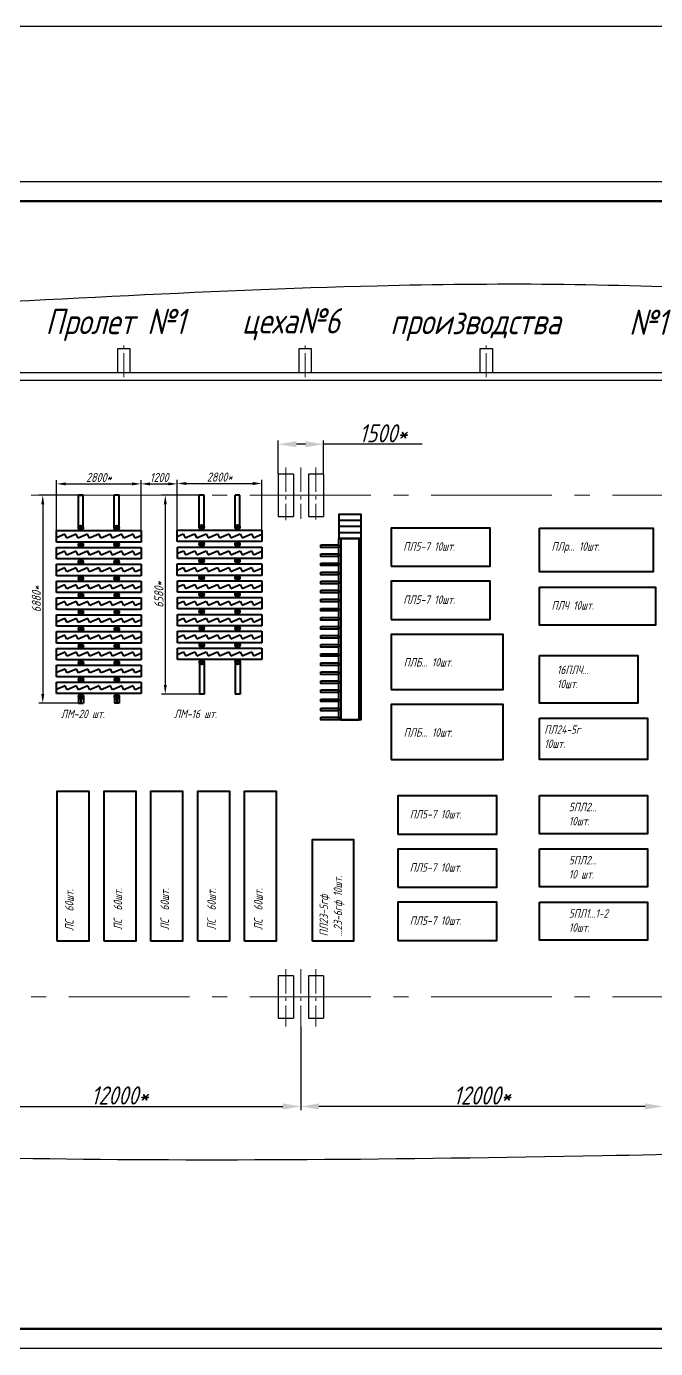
# Model space of a CAD drawing. Header units: millimetres. Extents: x -80926 to 207199, y -554506 to -32322.
# Drawn here: x 21129 to 41963, y -467560 to -423816 of the extents above; entities that cross this region are included whole.
import ezdxf

# ---------------------------------------------------------------- set-up
doc = ezdxf.new("R2010")
doc.units = ezdxf.units.MM
doc.linetypes.add('GOST2.303 6', pattern=[12, 8, -1.5, 1, -1.5])
for name, color, linetype, lineweight in [('CENTER', 10, 'GOST2.303 6', 15), ('DIM', 5, 'Continuous', 15), ('KORP', 200, 'Continuous', 40)]:
    doc.layers.add(name, color=color, linetype=linetype, lineweight=lineweight)
doc.styles.add('GOST 2.304', font='CS_Gost2304.shx', dxfattribs={"oblique": 15})
doc.dimstyles.new('GOST', dxfattribs={"dimscale": 0, "dimtxt": 3, "dimasz": 3, "dimexe": 1.25, "dimexo": 0, "dimtad": 1, "dimtoh": 1, "dimdec": 3, "dimtxsty": 'GOST 2.304', "dimcen": 5, "dimadec": 3, "dimazin": 2, "dimtfac": 0.75, "dimtdec": 4, "dimtmove": 1, "dimatfit": 3, "dimfxl": 0, "dimtolj": 1, "dimarcsym": 0})

# ---------------------------------------------------------------- blocks, each defined once
blk = doc.blocks.new('*D407')
at = {"layer": 'Defpoints', "color": 0}
for p in [(29467, -437639), (29467, -438625), (30967, -438625)]:
    blk.add_point(p, dxfattribs=at)
at = {"layer": 'DIM', "color": 0, "lineweight": -2}
for p, q in [((29467, -438625), (29467, -437514)), ((30367, -437639), (30067, -437639)), ((30967, -438625), (30967, -437514)), ((34237, -437639), (30967, -437639))]:
    blk.add_line(p, q, dxfattribs=at)
at = {"layer": 'DIM', "color": 0}
for points in [[(30067, -437539), (30067, -437739), (29467, -437639)], [(30367, -437539), (30367, -437739), (30967, -437639)]]:
    blk.add_solid(points, dxfattribs=at)
at = {"layer": 'DIM', "color": 0, "insert": (32942, -437277), "char_height": 600, "attachment_point": 5, "style": 'GOST 2.304'}
blk.add_mtext('\\A1;1500*', dxfattribs=at)
blk = doc.blocks.new('*D410')
at = {"layer": 'Defpoints', "color": 0}
for p in [(42217, -456625), (30217, -456900), (30217, -459549)]:
    blk.add_point(p, dxfattribs=at)
at = {"layer": 'DIM', "color": 0, "lineweight": -2}
for p, q in [((42217, -456625), (42217, -459674)), ((30217, -456900), (30217, -459674)), ((41617, -459549), (30817, -459549))]:
    blk.add_line(p, q, dxfattribs=at)
at = {"layer": 'DIM', "color": 0}
for points in [[(30817, -459449), (30817, -459649), (30217, -459549)], [(41617, -459449), (41617, -459649), (42217, -459549)]]:
    blk.add_solid(points, dxfattribs=at)
at = {"layer": 'DIM', "color": 0, "insert": (36217, -459186), "char_height": 600, "attachment_point": 5, "style": 'GOST 2.304'}
blk.add_mtext('\\A1;12000*', dxfattribs=at)
blk = doc.blocks.new('*D413')
at = {"layer": 'Defpoints', "color": 0}
for p in [(18217, -456900), (30217, -456900), (30217, -459549)]:
    blk.add_point(p, dxfattribs=at)
at = {"layer": 'DIM', "color": 0, "lineweight": -2}
for p, q in [((18217, -456900), (18217, -459674)), ((30217, -456900), (30217, -459674)), ((18817, -459549), (29617, -459549))]:
    blk.add_line(p, q, dxfattribs=at)
at = {"layer": 'DIM', "color": 0}
for points in [[(18817, -459449), (18817, -459649), (18217, -459549)], [(29617, -459449), (29617, -459649), (30217, -459549)]]:
    blk.add_solid(points, dxfattribs=at)
at = {"layer": 'DIM', "color": 0, "insert": (24217, -459186), "char_height": 600, "attachment_point": 5, "style": 'GOST 2.304'}
blk.add_mtext('\\A1;12000*', dxfattribs=at)
blk = doc.blocks.new('*D424')
at = {"layer": 'Defpoints', "color": 0}
for p in [(22851, -439325), (21670, -446205), (22851, -446205)]:
    blk.add_point(p, dxfattribs=at)
at = {"layer": 'DIM', "color": 0, "lineweight": -2}
for p, q in [((22851, -439325), (21545, -439325)), ((21670, -439625), (21670, -445905)), ((22851, -446205), (21545, -446205))]:
    blk.add_line(p, q, dxfattribs=at)
at = {"layer": 'DIM', "color": 0}
for points in [[(21620, -439625), (21720, -439625), (21670, -439325)], [(21620, -445905), (21720, -445905), (21670, -446205)]]:
    blk.add_solid(points, dxfattribs=at)
at = {"layer": 'DIM', "color": 0, "insert": (21457, -442765), "char_height": 300, "attachment_point": 5, "rotation": 90, "style": 'GOST 2.304'}
blk.add_mtext('\\A1;6880*', dxfattribs=at)
blk = doc.blocks.new('*D421')
at = {"layer": 'Defpoints', "color": 0}
for p in [(24926, -438951), (22126, -440671), (24926, -440671)]:
    blk.add_point(p, dxfattribs=at)
at = {"layer": 'DIM', "color": 0, "lineweight": -2}
for p, q in [((22126, -440671), (22126, -438826)), ((22426, -438951), (24626, -438951)), ((24926, -440671), (24926, -438826))]:
    blk.add_line(p, q, dxfattribs=at)
at = {"layer": 'DIM', "color": 0}
for points in [[(22426, -438901), (22426, -439001), (22126, -438951)], [(24626, -438901), (24626, -439001), (24926, -438951)]]:
    blk.add_solid(points, dxfattribs=at)
at = {"layer": 'DIM', "color": 0, "insert": (23526, -438738), "char_height": 300, "attachment_point": 5, "style": 'GOST 2.304'}
blk.add_mtext('\\A1;2800*', dxfattribs=at)
blk = doc.blocks.new('*D425')
at = {"layer": 'Defpoints', "color": 0, "ltscale": 100}
for p in [(26853, -439325), (25727, -445905), (26857, -445905)]:
    blk.add_point(p, dxfattribs=at)
at = {"layer": 'DIM', "color": 0, "lineweight": -2, "ltscale": 100}
for p, q in [((26853, -439325), (25602, -439325)), ((25727, -439625), (25727, -445605)), ((26857, -445905), (25602, -445905))]:
    blk.add_line(p, q, dxfattribs=at)
at = {"layer": 'DIM', "color": 0, "ltscale": 100}
for points in [[(25677, -439625), (25777, -439625), (25727, -439325)], [(25677, -445605), (25777, -445605), (25727, -445905)]]:
    blk.add_solid(points, dxfattribs=at)
at = {"layer": 'DIM', "color": 0, "ltscale": 100, "insert": (25514, -442615), "char_height": 300, "attachment_point": 5, "rotation": 90, "style": 'GOST 2.304'}
blk.add_mtext('\\A1;6580*', dxfattribs=at)
blk = doc.blocks.new('*D422')
at = {"layer": 'Defpoints', "color": 0}
for p in [(26125, -438951), (24926, -440671), (26125, -440671)]:
    blk.add_point(p, dxfattribs=at)
at = {"layer": 'DIM', "color": 0, "lineweight": -2}
for p, q in [((24926, -440671), (24926, -438826)), ((25226, -438951), (25825, -438951)), ((26125, -440671), (26125, -438826))]:
    blk.add_line(p, q, dxfattribs=at)
at = {"layer": 'DIM', "color": 0}
for points in [[(25226, -438901), (25226, -439001), (24926, -438951)], [(25825, -438901), (25825, -439001), (26125, -438951)]]:
    blk.add_solid(points, dxfattribs=at)
at = {"layer": 'DIM', "color": 0, "insert": (25525, -438738), "char_height": 300, "attachment_point": 5, "style": 'GOST 2.304'}
blk.add_mtext('\\A1;1200', dxfattribs=at)
blk = doc.blocks.new('*D423')
at = {"layer": 'Defpoints', "color": 0}
for p in [(28925, -438938), (26125, -440658), (28925, -440658)]:
    blk.add_point(p, dxfattribs=at)
at = {"layer": 'DIM', "color": 0, "lineweight": -2}
for p, q in [((26125, -440658), (26125, -438813)), ((26425, -438938), (28625, -438938)), ((28925, -440658), (28925, -438813))]:
    blk.add_line(p, q, dxfattribs=at)
at = {"layer": 'DIM', "color": 0}
for points in [[(26425, -438888), (26425, -438988), (26125, -438938)], [(28625, -438888), (28625, -438988), (28925, -438938)]]:
    blk.add_solid(points, dxfattribs=at)
at = {"layer": 'DIM', "color": 0, "insert": (27525, -438726), "char_height": 300, "attachment_point": 5, "style": 'GOST 2.304'}
blk.add_mtext('\\A1;2800*', dxfattribs=at)

msp = doc.modelspace()

# ---------------------------------------------------------------- linework, layer by layer
for p, q in [((97164.0817, -423815.7877), (-28835.9182, -423815.7877)), ((-28835.9183, -428949.6491), (97164.0817, -428949.6491)), ((24157.4278, -434474.8495), (24557.4278, -434474.8495)), ((24157.4278, -435274.8495), (24157.4278, -434474.8495)), ((24557.4278, -434474.8495), (24557.4278, -435274.8495)), ((30157.4278, -434474.8495), (30557.4278, -434474.8495)), ((30157.4278, -435274.8495), (30157.4278, -434474.8495)), ((30557.4278, -434474.8495), (30557.4278, -435274.8495)), ((36157.4278, -434474.8495), (36557.4278, -434474.8495)), ((36157.4278, -435274.8495), (36157.4278, -434474.8495)), ((36557.4278, -434474.8495), (36557.4278, -435274.8495)), ((65967.4278, -435274.8495), (-6242.5722, -435274.8495)), ((66217.4278, -435524.8495), (-6242.5722, -435524.8495)), ((24557.4278, -435274.8495), (24157.4278, -435274.8495)), ((30557.4278, -435274.8495), (30157.4278, -435274.8495)), ((36557.4278, -435274.8495), (36157.4278, -435274.8495)), ((29967.4278, -438624.8495), (29467.4278, -438624.8495)), ((29467.4278, -438624.8495), (29467.4278, -440024.8495)), ((29967.4278, -438624.8495), (29967.4278, -440024.8495)), ((30967.4278, -438624.8495), (30467.4278, -438624.8495)), ((30467.4278, -438624.8495), (30467.4278, -440024.8495)), ((30967.4278, -438624.8495), (30967.4278, -440024.8495)), ((29467.4278, -440024.8495), (29967.4278, -440024.8495)), ((30467.4278, -440024.8495), (30967.4278, -440024.8495)), ((29967.4278, -455224.8495), (29467.4278, -455224.8495)), ((29467.4278, -455224.8495), (29467.4278, -456624.8495)), ((29967.4278, -455224.8495), (29967.4278, -456624.8495)), ((30967.4278, -455224.8495), (30467.4278, -455224.8495)), ((30467.4278, -455224.8495), (30467.4278, -456624.8495)), ((30967.4278, -455224.8495), (30967.4278, -456624.8495)), ((29467.4278, -456624.8495), (29967.4278, -456624.8495)), ((30467.4278, -456624.8495), (30967.4278, -456624.8495)), ((97164.0817, -467559.6492), (-28835.9182, -467559.6492))]:
    msp.add_line(p, q)
at = {"color": 7, "linetype": 'Continuous', "lineweight": 60}
for p, q in [((81564.0817, -429599.6491), (-27795.9183, -429599.6491)), ((81564.0817, -429599.6491), (-27795.9183, -429599.6491)), ((-27795.9183, -466909.6491), (96514.0817, -466909.6491)), ((-27795.9182, -466909.6492), (96514.0818, -466909.6492))]:
    msp.add_line(p, q, dxfattribs=at)
at = {"start_tangent": (0.3660213996, 0.930606434), "end_tangent": (0.9880728766, -0.1539869819)}
msp.add_spline([(-19826.9021, -435524.8495), (-19638.0387, -434591.0201), (-18121.3568, -434054.2098), (-13824.0921, -433696.3364), (-10801.2612, -433633.1822), (15199.8117, -433163.9192), (32738.4906, -432393.4928), (44379.7943, -432524.7618), (59081.1197, -433705.3383), (64429.3448, -433703.9377), (65756.528, -433667.3492)], degree=3, dxfattribs=at)
msp.add_open_spline([(-19826.9021, -435524.8495), (-19974.3169, -435931.4263), (-21029.0785, -442868.0507), (-22425.6868, -445992.7313), (-22402.4902, -460451.9928), (-10789.6563, -462117.3995), (3488.1595, -460685.0073), (21300.6683, -461419.0031), (37420.7758, -461257.8347), (58681.1427, -460776.2189), (68572.5385, -462173.0105), (70860, -452507.0869), (72530, -444595.4398), (72330, -438182.3379), (70003.0772, -433878.7603), (68474.9669, -434170.4374), (66763.3562, -433978.3486), (65756.528, -433667.3492)], degree=3, knots=[801.6625174448, 801.6625174448, 801.6625174448, 801.6625174448, 2111.8071712127, 11138.3698301209, 23394.6988272199, 31668.3245429155, 50102.1857783468, 67549.1935370648, 85138.7487895182, 97029.3574073722, 117856.6013994624, 126232.1472898463, 136100.3298398128, 142525.9250569345, 147083.6997114652, 148988.7913002833, 149566.3012723248, 149566.3012723248, 149566.3012723248, 149566.3012723248])
at = {"layer": 'CENTER', "ltscale": 100}
for p, q in [((24357.4278, -435423.9295), (24357.4278, -434342.9292)), ((30357.4278, -435423.9295), (30357.4278, -434342.9292)), ((36357.4278, -435423.9295), (36357.4278, -434342.9292)), ((29717.4278, -438412.4676), (29717.4278, -440150.253)), ((30217.4278, -438412.4676), (30217.4278, -440112.1083)), ((30717.4278, -438412.4676), (30717.4278, -440127.3654)), ((29717.4278, -455009.3666), (29717.4278, -456899.8899)), ((30217.4278, -455009.3666), (30217.4278, -456899.8899)), ((30717.4278, -455009.3666), (30717.4278, -456899.8899))]:
    msp.add_line(p, q, dxfattribs=at)
at = {"layer": 'CENTER', "ltscale": 500}
for p, q in [((62530.8974, -439324.8495), (-18278.7404, -439324.8495)), ((62530.8974, -455924.8495), (-18278.7404, -455924.8495))]:
    msp.add_line(p, q, dxfattribs=at)
at = {"layer": 'KORP'}
for p, q in [((22850.5319, -440413.2908), (22850.5319, -439324.8495)), ((23010.5269, -439324.8495), (22850.5319, -439324.8495)), ((22851.2958, -439324.8495), (23011.2958, -439324.8495)), ((23010.5269, -440412.4017), (23010.5269, -439324.8495)), ((24197.0169, -439324.8495), (24037.0219, -439324.8495)), ((24037.0219, -440413.2908), (24037.0219, -439324.8495)), ((24197.7858, -439324.8495), (24037.7858, -439324.8495)), ((24197.0169, -440412.4017), (24197.0169, -439324.8495)), ((27012.8285, -439324.8495), (26852.8335, -439324.8495)), ((26852.8335, -440386.4037), (26852.8335, -439324.8495)), ((27012.8285, -440385.5145), (27012.8285, -439324.8495)), ((28199.3185, -439323.9604), (28039.3235, -439323.9604)), ((28039.3235, -440385.5145), (28039.3235, -439323.9604)), ((28199.3185, -440384.6254), (28199.3185, -439323.9604)), ((22124.5408, -440492.4017), (24924.5408, -440492.4017)), ((22126.0785, -440874.18), (22126.0785, -440494.18)), ((22838.7008, -440413.2908), (23025.4285, -440413.2908)), ((22930.5269, -440324.05), (22930.5269, -440502.5317)), ((24210.3808, -440413.2908), (24023.653, -440413.2908)), ((24117.0169, -440324.05), (24117.0169, -440502.5317)), ((24926.0785, -440494.18), (24926.0785, -440874.18)), ((26124.5408, -440861.5145), (26124.5408, -440481.5145)), ((26124.5408, -440481.5145), (28924.5408, -440481.5145)), ((26839.4696, -440384.6254), (27026.1973, -440384.6254)), ((26932.8335, -440473.8663), (26932.8335, -440295.3845)), ((28211.1496, -440384.6254), (28024.4219, -440384.6254)), ((28119.3235, -440473.8663), (28119.3235, -440295.3845)), ((28924.5408, -440481.5145), (28924.5408, -440861.5145)), ((22403.1547, -440618.18), (22126.0785, -440736.4931)), ((24926.0785, -440874.18), (22126.0785, -440874.18)), ((22470.2393, -440750.18), (22403.1547, -440618.18)), ((22779.3688, -440618.18), (22470.2393, -440750.18)), ((22846.4534, -440750.18), (22779.3688, -440618.18)), ((23155.5828, -440618.18), (22846.4534, -440750.18)), ((22931.2958, -440880.9391), (22931.2958, -441059.4208)), ((23222.6674, -440750.18), (23155.5828, -440618.18)), ((23531.7968, -440618.18), (23222.6674, -440750.18)), ((23598.8814, -440750.18), (23531.7968, -440618.18)), ((23908.0108, -440618.18), (23598.8814, -440750.18)), ((23975.0954, -440750.18), (23908.0108, -440618.18)), ((24284.2249, -440618.18), (23975.0954, -440750.18)), ((24117.0169, -440865.8282), (24117.0169, -441044.31)), ((24351.3095, -440750.18), (24284.2249, -440618.18)), ((24660.4389, -440618.18), (24351.3095, -440750.18)), ((24727.5235, -440750.18), (24660.4389, -440618.18)), ((24926.0785, -440665.3959), (24727.5235, -440750.18)), ((26124.5408, -440690.2986), (26323.0957, -440605.5145)), ((28924.5408, -440861.5145), (26124.5408, -440861.5145)), ((26323.0957, -440605.5145), (26390.1804, -440737.5145)), ((26390.1804, -440737.5145), (26699.3098, -440605.5145)), ((26699.3098, -440605.5145), (26766.3944, -440737.5145)), ((26766.3944, -440737.5145), (27075.5238, -440605.5145)), ((26933.6023, -441031.6445), (26933.6023, -440853.1628)), ((27075.5238, -440605.5145), (27142.6084, -440737.5145)), ((27142.6084, -440737.5145), (27451.7378, -440605.5145)), ((27451.7378, -440605.5145), (27518.8224, -440737.5145)), ((27518.8224, -440737.5145), (27827.9518, -440605.5145)), ((27827.9518, -440605.5145), (27895.0365, -440737.5145)), ((27895.0365, -440737.5145), (28204.1659, -440605.5145)), ((28120.0923, -441031.6445), (28120.0923, -440853.1628)), ((28204.1659, -440605.5145), (28271.2505, -440737.5145)), ((28271.2505, -440737.5145), (28580.3799, -440605.5145)), ((28580.3799, -440605.5145), (28647.4645, -440737.5145)), ((28647.4645, -440737.5145), (28924.5408, -440619.2014)), ((22126.8473, -441431.0691), (22126.8473, -441051.0691)), ((22126.8473, -441051.0691), (24926.8473, -441051.0691)), ((22403.9236, -441175.0691), (22126.8473, -441293.3822)), ((22471.0082, -441307.0691), (22403.9236, -441175.0691)), ((22780.1376, -441175.0691), (22471.0082, -441307.0691)), ((22847.2222, -441307.0691), (22780.1376, -441175.0691)), ((22839.4696, -440970.18), (23026.1973, -440970.18)), ((23156.3516, -441175.0691), (22847.2222, -441307.0691)), ((23223.4362, -441307.0691), (23156.3516, -441175.0691)), ((23532.5657, -441175.0691), (23223.4362, -441307.0691)), ((23599.6503, -441307.0691), (23532.5657, -441175.0691)), ((23908.7797, -441175.0691), (23599.6503, -441307.0691)), ((23975.8643, -441307.0691), (23908.7797, -441175.0691)), ((24284.9937, -441175.0691), (23975.8643, -441307.0691)), ((24210.3808, -440955.0691), (24023.653, -440955.0691)), ((24352.0783, -441307.0691), (24284.9937, -441175.0691)), ((24661.2077, -441175.0691), (24352.0783, -441307.0691)), ((24728.2923, -441307.0691), (24661.2077, -441175.0691)), ((24926.8473, -441222.285), (24728.2923, -441307.0691)), ((24926.8473, -441051.0691), (24926.8473, -441431.0691)), ((26126.8473, -441419.2928), (26126.8473, -441039.2928)), ((26126.8473, -441039.2928), (28926.8473, -441039.2928)), ((26126.8473, -441248.0769), (26325.4023, -441163.2928)), ((26325.4023, -441163.2928), (26392.4869, -441295.2928)), ((26392.4869, -441295.2928), (26701.6163, -441163.2928)), ((26701.6163, -441163.2928), (26768.7009, -441295.2928)), ((26768.7009, -441295.2928), (27077.8303, -441163.2928)), ((26840.2385, -440942.4037), (27026.9662, -440942.4037)), ((27077.8303, -441163.2928), (27144.915, -441295.2928)), ((27144.915, -441295.2928), (27454.0444, -441163.2928)), ((27454.0444, -441163.2928), (27521.129, -441295.2928)), ((27521.129, -441295.2928), (27830.2584, -441163.2928)), ((27830.2584, -441163.2928), (27897.343, -441295.2928)), ((27897.343, -441295.2928), (28206.4724, -441163.2928)), ((28211.9185, -440942.4037), (28025.1907, -440942.4037)), ((28206.4724, -441163.2928), (28273.557, -441295.2928)), ((28273.557, -441295.2928), (28582.6864, -441163.2928)), ((28582.6864, -441163.2928), (28649.7711, -441295.2928)), ((28649.7711, -441295.2928), (28926.8473, -441176.9797)), ((28926.8473, -441039.2928), (28926.8473, -441419.2928)), ((24925.3096, -441430.18), (22125.3096, -441430.18)), ((22126.0785, -441988.8474), (22126.0785, -441608.8474)), ((22126.0785, -441608.8474), (24926.0785, -441608.8474)), ((22403.1547, -441732.8474), (22126.0785, -441851.1605)), ((22470.2393, -441864.8474), (22403.1547, -441732.8474)), ((22779.3688, -441732.8474), (22470.2393, -441864.8474)), ((22846.4534, -441864.8474), (22779.3688, -441732.8474)), ((22840.2385, -441527.9582), (23026.9662, -441527.9582)), ((23155.5828, -441732.8474), (22846.4534, -441864.8474)), ((22932.0646, -441438.7174), (22932.0646, -441617.1991)), ((23222.6674, -441864.8474), (23155.5828, -441732.8474)), ((23531.7968, -441732.8474), (23222.6674, -441864.8474)), ((23598.8814, -441864.8474), (23531.7968, -441732.8474)), ((23908.0108, -441732.8474), (23598.8814, -441864.8474)), ((23975.0954, -441864.8474), (23908.0108, -441732.8474)), ((24284.2249, -441732.8474), (23975.0954, -441864.8474)), ((24211.9185, -441527.9582), (24025.1907, -441527.9582)), ((24118.5546, -441438.7174), (24118.5546, -441617.1991)), ((24351.3095, -441864.8474), (24284.2249, -441732.8474)), ((24660.4389, -441732.8474), (24351.3095, -441864.8474)), ((24727.5235, -441864.8474), (24660.4389, -441732.8474)), ((24926.0785, -441780.0633), (24727.5235, -441864.8474)), ((24926.0785, -441608.8474), (24926.0785, -441988.8474)), ((26125.3096, -441977.0711), (26125.3096, -441597.0711)), ((26125.3096, -441597.0711), (28925.3096, -441597.0711)), ((26125.3096, -441805.8551), (26323.8646, -441721.0711)), ((28926.8473, -441419.2928), (26126.8473, -441419.2928)), ((26323.8646, -441721.0711), (26390.9492, -441853.0711)), ((26390.9492, -441853.0711), (26700.0786, -441721.0711)), ((26700.0786, -441721.0711), (26767.1632, -441853.0711)), ((26767.1632, -441853.0711), (27076.2926, -441721.0711)), ((26838.7008, -441499.2928), (27025.4285, -441499.2928)), ((26932.0646, -441588.5337), (26932.0646, -441410.0519)), ((27076.2926, -441721.0711), (27143.3773, -441853.0711)), ((27143.3773, -441853.0711), (27452.5067, -441721.0711)), ((27452.5067, -441721.0711), (27519.5913, -441853.0711)), ((27519.5913, -441853.0711), (27828.7207, -441721.0711)), ((27828.7207, -441721.0711), (27895.8053, -441853.0711)), ((27895.8053, -441853.0711), (28204.9347, -441721.0711)), ((28210.3808, -441499.2928), (28023.653, -441499.2928)), ((28118.5546, -441588.5337), (28118.5546, -441410.0519)), ((28204.9347, -441721.0711), (28272.0193, -441853.0711)), ((28272.0193, -441853.0711), (28581.1487, -441721.0711)), ((28581.1487, -441721.0711), (28648.2334, -441853.0711)), ((28648.2334, -441853.0711), (28925.3096, -441734.7579)), ((28925.3096, -441597.0711), (28925.3096, -441977.0711)), ((24926.0785, -441988.8474), (22126.0785, -441988.8474)), ((22126.8473, -442546.6256), (22126.8473, -442166.6256)), ((22126.8473, -442166.6256), (24926.8473, -442166.6256)), ((22841.0073, -442085.7365), (23027.735, -442085.7365)), ((22932.8335, -441996.4956), (22932.8335, -442174.9773)), ((24212.6873, -442085.7365), (24025.9596, -442085.7365)), ((24119.3235, -441996.4956), (24119.3235, -442174.9773)), ((24926.8473, -442166.6256), (24926.8473, -442546.6256)), ((28925.3096, -441977.0711), (26125.3096, -441977.0711)), ((26126.0785, -442533.0711), (26126.0785, -442153.0711)), ((26126.0785, -442153.0711), (28926.0785, -442153.0711)), ((26839.4696, -442056.1819), (27026.1973, -442056.1819)), ((26932.8335, -442145.4228), (26932.8335, -441966.9411)), ((28211.1496, -442056.1819), (28024.4219, -442056.1819)), ((28119.3235, -442145.4228), (28119.3235, -441966.9411)), ((28926.0785, -442153.0711), (28926.0785, -442533.0711)), ((22403.9236, -442290.6256), (22126.8473, -442408.9387)), ((24926.8473, -442546.6256), (22126.8473, -442546.6256)), ((22471.0082, -442422.6256), (22403.9236, -442290.6256)), ((22780.1376, -442290.6256), (22471.0082, -442422.6256)), ((22847.2222, -442422.6256), (22780.1376, -442290.6256)), ((22841.7762, -442643.5147), (23028.5039, -442643.5147)), ((23156.3516, -442290.6256), (22847.2222, -442422.6256)), ((22933.6023, -442554.2739), (22933.6023, -442732.7556)), ((23223.4362, -442422.6256), (23156.3516, -442290.6256)), ((23532.5657, -442290.6256), (23223.4362, -442422.6256)), ((23599.6503, -442422.6256), (23532.5657, -442290.6256)), ((23908.7797, -442290.6256), (23599.6503, -442422.6256)), ((23975.8643, -442422.6256), (23908.7797, -442290.6256)), ((24284.9937, -442290.6256), (23975.8643, -442422.6256)), ((24213.4562, -442643.5147), (24026.7285, -442643.5147)), ((24120.0923, -442554.2739), (24120.0923, -442732.7556)), ((24352.0783, -442422.6256), (24284.9937, -442290.6256)), ((24661.2077, -442290.6256), (24352.0783, -442422.6256)), ((24728.2923, -442422.6256), (24661.2077, -442290.6256)), ((24926.8473, -442337.8415), (24728.2923, -442422.6256)), ((26126.0785, -442361.8551), (26324.6334, -442277.0711)), ((28926.0785, -442533.0711), (26126.0785, -442533.0711)), ((26324.6334, -442277.0711), (26391.7181, -442409.0711)), ((26391.7181, -442409.0711), (26700.8475, -442277.0711)), ((26700.8475, -442277.0711), (26767.9321, -442409.0711)), ((26767.9321, -442409.0711), (27077.0615, -442277.0711)), ((26840.2385, -442613.0711), (27026.9662, -442613.0711)), ((26933.6023, -442702.3119), (26933.6023, -442523.8302)), ((27077.0615, -442277.0711), (27144.1461, -442409.0711)), ((27144.1461, -442409.0711), (27453.2755, -442277.0711)), ((27453.2755, -442277.0711), (27520.3601, -442409.0711)), ((27520.3601, -442409.0711), (27829.4895, -442277.0711)), ((27829.4895, -442277.0711), (27896.5742, -442409.0711)), ((27896.5742, -442409.0711), (28205.7036, -442277.0711)), ((28211.9185, -442613.0711), (28025.1907, -442613.0711)), ((28120.0923, -442702.3119), (28120.0923, -442523.8302)), ((28205.7036, -442277.0711), (28272.7882, -442409.0711)), ((28272.7882, -442409.0711), (28581.9176, -442277.0711)), ((28581.9176, -442277.0711), (28649.0022, -442409.0711)), ((28649.0022, -442409.0711), (28926.0785, -442290.7579)), ((22127.6162, -443103.5147), (22127.6162, -442723.5147)), ((22127.6162, -442723.5147), (24927.6162, -442723.5147)), ((22404.6924, -442847.5147), (22127.6162, -442965.8279)), ((24927.6162, -443103.5147), (22127.6162, -443103.5147)), ((22471.777, -442979.5147), (22404.6924, -442847.5147)), ((22780.9065, -442847.5147), (22471.777, -442979.5147)), ((22847.9911, -442979.5147), (22780.9065, -442847.5147)), ((23157.1205, -442847.5147), (22847.9911, -442979.5147)), ((22934.3712, -443111.163), (22934.3712, -443289.6447)), ((23224.2051, -442979.5147), (23157.1205, -442847.5147)), ((23533.3345, -442847.5147), (23224.2051, -442979.5147)), ((23600.4191, -442979.5147), (23533.3345, -442847.5147)), ((23909.5485, -442847.5147), (23600.4191, -442979.5147)), ((23976.6331, -442979.5147), (23909.5485, -442847.5147)), ((24285.7626, -442847.5147), (23976.6331, -442979.5147)), ((24120.8612, -443111.163), (24120.8612, -443289.6447)), ((24352.8472, -442979.5147), (24285.7626, -442847.5147)), ((24661.9766, -442847.5147), (24352.8472, -442979.5147)), ((24729.0612, -442979.5147), (24661.9766, -442847.5147)), ((24927.6162, -442894.7307), (24729.0612, -442979.5147)), ((24927.6162, -442723.5147), (24927.6162, -443103.5147)), ((26126.8473, -443089.9602), (26126.8473, -442709.9602)), ((26126.8473, -442709.9602), (28926.8473, -442709.9602)), ((26126.8473, -442918.7443), (26325.4023, -442833.9602)), ((28926.8473, -443089.9602), (26126.8473, -443089.9602)), ((26325.4023, -442833.9602), (26392.4869, -442965.9602)), ((26392.4869, -442965.9602), (26701.6163, -442833.9602)), ((26701.6163, -442833.9602), (26768.7009, -442965.9602)), ((26768.7009, -442965.9602), (27077.8303, -442833.9602)), ((26934.3712, -443260.0902), (26934.3712, -443081.6085)), ((27077.8303, -442833.9602), (27144.915, -442965.9602)), ((27144.915, -442965.9602), (27454.0444, -442833.9602)), ((27454.0444, -442833.9602), (27521.129, -442965.9602)), ((27521.129, -442965.9602), (27830.2584, -442833.9602)), ((27830.2584, -442833.9602), (27897.343, -442965.9602)), ((27897.343, -442965.9602), (28206.4724, -442833.9602)), ((28120.8612, -443260.0902), (28120.8612, -443081.6085)), ((28206.4724, -442833.9602), (28273.557, -442965.9602)), ((28273.557, -442965.9602), (28582.6864, -442833.9602)), ((28582.6864, -442833.9602), (28649.7711, -442965.9602)), ((28649.7711, -442965.9602), (28926.8473, -442847.6471)), ((28926.8473, -442709.9602), (28926.8473, -443089.9602)), ((22128.385, -443659.5147), (22128.385, -443279.5147)), ((22128.385, -443279.5147), (24928.385, -443279.5147)), ((22405.4613, -443403.5147), (22128.385, -443521.8279)), ((22472.5459, -443535.5147), (22405.4613, -443403.5147)), ((22781.6753, -443403.5147), (22472.5459, -443535.5147)), ((22848.7599, -443535.5147), (22781.6753, -443403.5147)), ((22842.545, -443200.4039), (23029.2727, -443200.4039)), ((23157.8893, -443403.5147), (22848.7599, -443535.5147)), ((23224.9739, -443535.5147), (23157.8893, -443403.5147)), ((23534.1034, -443403.5147), (23224.9739, -443535.5147)), ((23601.188, -443535.5147), (23534.1034, -443403.5147)), ((23910.3174, -443403.5147), (23601.188, -443535.5147)), ((23977.402, -443535.5147), (23910.3174, -443403.5147)), ((24286.5314, -443403.5147), (23977.402, -443535.5147)), ((24214.225, -443200.4039), (24027.4973, -443200.4039)), ((24353.616, -443535.5147), (24286.5314, -443403.5147)), ((24662.7454, -443403.5147), (24353.616, -443535.5147)), ((24729.83, -443535.5147), (24662.7454, -443403.5147)), ((24928.385, -443450.7307), (24729.83, -443535.5147)), ((24928.385, -443279.5147), (24928.385, -443659.5147)), ((26127.6162, -443647.7384), (26127.6162, -443267.7384)), ((26127.6162, -443267.7384), (28927.6162, -443267.7384)), ((26127.6162, -443476.5225), (26326.1712, -443391.7384)), ((26326.1712, -443391.7384), (26393.2558, -443523.7384)), ((26393.2558, -443523.7384), (26702.3852, -443391.7384)), ((26702.3852, -443391.7384), (26769.4698, -443523.7384)), ((26769.4698, -443523.7384), (27078.5992, -443391.7384)), ((26841.0073, -443170.8493), (27027.735, -443170.8493)), ((27078.5992, -443391.7384), (27145.6838, -443523.7384)), ((27145.6838, -443523.7384), (27454.8132, -443391.7384)), ((27454.8132, -443391.7384), (27521.8978, -443523.7384)), ((27521.8978, -443523.7384), (27831.0273, -443391.7384)), ((27831.0273, -443391.7384), (27898.1119, -443523.7384)), ((27898.1119, -443523.7384), (28207.2413, -443391.7384)), ((28212.6873, -443170.8493), (28025.9596, -443170.8493)), ((28207.2413, -443391.7384), (28274.3259, -443523.7384)), ((28274.3259, -443523.7384), (28583.4553, -443391.7384)), ((28583.4553, -443391.7384), (28650.5399, -443523.7384)), ((28650.5399, -443523.7384), (28927.6162, -443405.4253)), ((28927.6162, -443267.7384), (28927.6162, -443647.7384)), ((22126.8473, -444217.293), (22126.8473, -443837.293)), ((22126.8473, -443837.293), (24926.8473, -443837.293)), ((22403.9236, -443961.293), (22126.8473, -444079.6061)), ((24928.385, -443659.5147), (22128.385, -443659.5147)), ((22471.0082, -444093.293), (22403.9236, -443961.293)), ((22780.1376, -443961.293), (22471.0082, -444093.293)), ((22847.2222, -444093.293), (22780.1376, -443961.293)), ((22843.3139, -443757.293), (23030.0416, -443757.293)), ((23156.3516, -443961.293), (22847.2222, -444093.293)), ((22935.14, -443668.0521), (22935.14, -443846.5339)), ((23223.4362, -444093.293), (23156.3516, -443961.293)), ((23532.5657, -443961.293), (23223.4362, -444093.293)), ((23599.6503, -444093.293), (23532.5657, -443961.293)), ((23908.7797, -443961.293), (23599.6503, -444093.293)), ((23975.8643, -444093.293), (23908.7797, -443961.293)), ((24284.9937, -443961.293), (23975.8643, -444093.293)), ((24214.9939, -443757.293), (24028.2662, -443757.293)), ((24121.63, -443668.0521), (24121.63, -443846.5339)), ((24352.0783, -444093.293), (24284.9937, -443961.293)), ((24661.2077, -443961.293), (24352.0783, -444093.293)), ((24728.2923, -444093.293), (24661.2077, -443961.293)), ((24926.8473, -443837.293), (24926.8473, -444217.293)), ((28927.6162, -443647.7384), (26127.6162, -443647.7384)), ((26128.385, -444206.4058), (26128.385, -443826.4058)), ((26128.385, -443826.4058), (28928.385, -443826.4058)), ((26128.385, -444035.1899), (26326.94, -443950.4058)), ((26326.94, -443950.4058), (26394.0246, -444082.4058)), ((26394.0246, -444082.4058), (26703.154, -443950.4058)), ((26703.154, -443950.4058), (26770.2386, -444082.4058)), ((26770.2386, -444082.4058), (27079.3681, -443950.4058)), ((26841.7762, -443728.6276), (27028.5039, -443728.6276)), ((26935.14, -443817.8684), (26935.14, -443639.3867)), ((27079.3681, -443950.4058), (27146.4527, -444082.4058)), ((27146.4527, -444082.4058), (27455.5821, -443950.4058)), ((27455.5821, -443950.4058), (27522.6667, -444082.4058)), ((27522.6667, -444082.4058), (27831.7961, -443950.4058)), ((27831.7961, -443950.4058), (27898.8807, -444082.4058)), ((27898.8807, -444082.4058), (28208.0101, -443950.4058)), ((28213.4562, -443728.6276), (28026.7285, -443728.6276)), ((28121.63, -443817.8684), (28121.63, -443639.3867)), ((28208.0101, -443950.4058), (28275.0947, -444082.4058)), ((28275.0947, -444082.4058), (28584.2242, -443950.4058)), ((28584.2242, -443950.4058), (28651.3088, -444082.4058)), ((28651.3088, -444082.4058), (28928.385, -443964.0927)), ((28928.385, -443826.4058), (28928.385, -444206.4058)), ((24926.8473, -444217.293), (22126.8473, -444217.293)), ((22129.1539, -444775.0713), (22129.1539, -444395.0713)), ((22129.1539, -444395.0713), (24929.1539, -444395.0713)), ((22841.7762, -444314.1821), (23028.5039, -444314.1821)), ((22933.6023, -444224.9413), (22933.6023, -444403.423)), ((24213.4562, -444314.1821), (24026.7285, -444314.1821)), ((24120.0923, -444224.9413), (24120.0923, -444403.423)), ((24926.8473, -444008.5089), (24728.2923, -444093.293)), ((24929.1539, -444395.0713), (24929.1539, -444775.0713)), ((28928.385, -444206.4058), (26128.385, -444206.4058)), ((26129.1539, -444764.1841), (26129.1539, -444384.1841)), ((26129.1539, -444384.1841), (28929.1539, -444384.1841)), ((26842.545, -444286.4058), (27029.2727, -444286.4058)), ((26935.9089, -444375.6467), (26935.9089, -444197.165)), ((28214.225, -444286.4058), (28027.4973, -444286.4058)), ((28122.3989, -444375.6467), (28122.3989, -444197.165)), ((28929.1539, -444384.1841), (28929.1539, -444764.1841)), ((22406.2301, -444519.0713), (22129.1539, -444637.3844)), ((24929.1539, -444775.0713), (22129.1539, -444775.0713)), ((22473.3147, -444651.0713), (22406.2301, -444519.0713)), ((22782.4442, -444519.0713), (22473.3147, -444651.0713)), ((22849.5288, -444651.0713), (22782.4442, -444519.0713)), ((22842.545, -444871.9604), (23029.2727, -444871.9604)), ((23158.6582, -444519.0713), (22849.5288, -444651.0713)), ((22934.3712, -444782.7195), (22934.3712, -444961.2013)), ((23225.7428, -444651.0713), (23158.6582, -444519.0713)), ((23534.8722, -444519.0713), (23225.7428, -444651.0713)), ((23601.9568, -444651.0713), (23534.8722, -444519.0713)), ((23911.0862, -444519.0713), (23601.9568, -444651.0713)), ((23978.1708, -444651.0713), (23911.0862, -444519.0713)), ((24287.3003, -444519.0713), (23978.1708, -444651.0713)), ((24214.225, -444871.9604), (24027.4973, -444871.9604)), ((24120.8612, -444782.7195), (24120.8612, -444961.2013)), ((24354.3849, -444651.0713), (24287.3003, -444519.0713)), ((24663.5143, -444519.0713), (24354.3849, -444651.0713)), ((24730.5989, -444651.0713), (24663.5143, -444519.0713)), ((24929.1539, -444566.2872), (24730.5989, -444651.0713)), ((26129.1539, -444592.9682), (26327.7089, -444508.1841)), ((28929.1539, -444764.1841), (26129.1539, -444764.1841)), ((26327.7089, -444508.1841), (26394.7935, -444640.1841)), ((26394.7935, -444640.1841), (26703.9229, -444508.1841)), ((26703.9229, -444508.1841), (26771.0075, -444640.1841)), ((26771.0075, -444640.1841), (27080.1369, -444508.1841)), ((26843.3139, -444843.295), (27030.0416, -444843.295)), ((26856.6777, -444845.0732), (26856.6777, -445904.8495)), ((26936.6777, -444932.5358), (26936.6777, -444754.0541)), ((27016.6728, -444844.1841), (27016.6728, -445904.8495)), ((27080.1369, -444508.1841), (27147.2215, -444640.1841)), ((27147.2215, -444640.1841), (27456.3509, -444508.1841)), ((27456.3509, -444508.1841), (27523.4355, -444640.1841)), ((27523.4355, -444640.1841), (27832.565, -444508.1841)), ((27832.565, -444508.1841), (27899.6496, -444640.1841)), ((27899.6496, -444640.1841), (28208.779, -444508.1841)), ((28214.9939, -444843.295), (28028.2662, -444843.295)), ((28043.1677, -444844.1841), (28043.1677, -445903.9604)), ((28123.1677, -444932.5358), (28123.1677, -444754.0541)), ((28203.1628, -444843.295), (28203.1628, -445903.9604)), ((28208.779, -444508.1841), (28275.8636, -444640.1841)), ((28275.8636, -444640.1841), (28584.993, -444508.1841)), ((28584.993, -444508.1841), (28652.0776, -444640.1841)), ((28652.0776, -444640.1841), (28929.1539, -444521.871)), ((22129.1539, -445331.9604), (22129.1539, -444951.9604)), ((22129.1539, -444951.9604), (24929.1539, -444951.9604)), ((22406.2301, -445075.9604), (22129.1539, -445194.2735)), ((22473.3147, -445207.9604), (22406.2301, -445075.9604)), ((22782.4442, -445075.9604), (22473.3147, -445207.9604)), ((22849.5288, -445207.9604), (22782.4442, -445075.9604)), ((23158.6582, -445075.9604), (22849.5288, -445207.9604)), ((23225.7428, -445207.9604), (23158.6582, -445075.9604)), ((23534.8722, -445075.9604), (23225.7428, -445207.9604)), ((23601.9568, -445207.9604), (23534.8722, -445075.9604)), ((23911.0862, -445075.9604), (23601.9568, -445207.9604)), ((23978.1708, -445207.9604), (23911.0862, -445075.9604)), ((24287.3003, -445075.9604), (23978.1708, -445207.9604)), ((24354.3849, -445207.9604), (24287.3003, -445075.9604)), ((24663.5143, -445075.9604), (24354.3849, -445207.9604)), ((24730.5989, -445207.9604), (24663.5143, -445075.9604)), ((24929.1539, -445123.1763), (24730.5989, -445207.9604)), ((24929.1539, -444951.9604), (24929.1539, -445331.9604)), ((24929.1539, -445331.9604), (22129.1539, -445331.9604)), ((22129.1539, -445887.9604), (22129.1539, -445507.9604)), ((22129.1539, -445507.9604), (24929.1539, -445507.9604)), ((22406.2301, -445631.9604), (22129.1539, -445750.2735)), ((22473.3147, -445763.9604), (22406.2301, -445631.9604)), ((22782.4442, -445631.9604), (22473.3147, -445763.9604)), ((22849.5288, -445763.9604), (22782.4442, -445631.9604)), ((22843.3139, -445428.8495), (23030.0416, -445428.8495)), ((23158.6582, -445631.9604), (22849.5288, -445763.9604)), ((22935.14, -445339.6087), (22935.14, -445518.0904)), ((23225.7428, -445763.9604), (23158.6582, -445631.9604)), ((23534.8722, -445631.9604), (23225.7428, -445763.9604)), ((23601.9568, -445763.9604), (23534.8722, -445631.9604)), ((23911.0862, -445631.9604), (23601.9568, -445763.9604)), ((23978.1708, -445763.9604), (23911.0862, -445631.9604)), ((24287.3003, -445631.9604), (23978.1708, -445763.9604)), ((24214.9939, -445428.8495), (24028.2662, -445428.8495)), ((24121.63, -445339.6087), (24121.63, -445518.0904)), ((24354.3849, -445763.9604), (24287.3003, -445631.9604)), ((24663.5143, -445631.9604), (24354.3849, -445763.9604)), ((24730.5989, -445763.9604), (24663.5143, -445631.9604)), ((24929.1539, -445679.1763), (24730.5989, -445763.9604)), ((24929.1539, -445507.9604), (24929.1539, -445887.9604)), ((24929.1539, -445887.9604), (22129.1539, -445887.9604)), ((22843.3139, -445984.8495), (23030.0416, -445984.8495)), ((22855.9089, -445984.8495), (22855.9089, -446204.8495)), ((22935.9089, -445896.4978), (22935.9089, -446223.4496)), ((23015.9089, -445984.8495), (23015.9089, -446204.8495)), ((24214.9939, -445984.8495), (24028.2662, -445984.8495)), ((24042.3989, -445984.8495), (24042.3989, -446204.8495)), ((24122.3989, -445896.4978), (24122.3989, -446218.2072)), ((24202.3989, -445984.8495), (24202.3989, -446204.8495)), ((27016.6728, -445904.8495), (26856.6777, -445904.8495)), ((28203.1628, -445903.9604), (28043.1677, -445903.9604)), ((22855.9089, -446204.8495), (23015.9089, -446204.8495)), ((24202.3989, -446204.8495), (24042.3989, -446204.8495))]:
    msp.add_line(p, q, dxfattribs=at)
at = {"layer": 'KORP', "ltscale": 20}
for points in [[(31479.8296, -440754.8495), (31479.8296, -439954.8495), (32205.8296, -439954.8495), (32205.8296, -440754.8495)], [(30877.8296, -440969.8495), (31477.8296, -440969.8495), (31477.8296, -441054.8495), (30877.8296, -441054.8495)], [(30877.8296, -441269.8495), (31477.8296, -441269.8495), (31477.8296, -441354.8495), (30877.8296, -441354.8495)], [(30877.8296, -441569.8495), (31477.8296, -441569.8495), (31477.8296, -441654.8495), (30877.8296, -441654.8495)], [(30877.8296, -441869.8495), (31477.8296, -441869.8495), (31477.8296, -441954.8495), (30877.8296, -441954.8495)], [(30877.8296, -442169.8495), (31477.8296, -442169.8495), (31477.8296, -442254.8495), (30877.8296, -442254.8495)], [(30877.8296, -442469.8495), (31477.8296, -442469.8495), (31477.8296, -442554.8495), (30877.8296, -442554.8495)], [(30877.8296, -442769.8495), (31477.8296, -442769.8495), (31477.8296, -442854.8495), (30877.8296, -442854.8495)], [(30877.8296, -443069.8495), (31477.8296, -443069.8495), (31477.8296, -443154.8495), (30877.8296, -443154.8495)], [(30877.8296, -443369.8495), (31477.8296, -443369.8495), (31477.8296, -443454.8495), (30877.8296, -443454.8495)], [(30877.8296, -443669.8495), (31477.8296, -443669.8495), (31477.8296, -443754.8495), (30877.8296, -443754.8495)], [(30877.8296, -443969.8495), (31477.8296, -443969.8495), (31477.8296, -444054.8495), (30877.8296, -444054.8495)], [(30877.8296, -444269.8495), (31477.8296, -444269.8495), (31477.8296, -444354.8495), (30877.8296, -444354.8495)], [(30877.8296, -444569.8495), (31477.8296, -444569.8495), (31477.8296, -444654.8495), (30877.8296, -444654.8495)], [(30877.8296, -444869.8495), (31477.8296, -444869.8495), (31477.8296, -444954.8495), (30877.8296, -444954.8495)], [(30877.8296, -445169.8495), (31477.8296, -445169.8495), (31477.8296, -445254.8495), (30877.8296, -445254.8495)], [(30877.8296, -445469.8495), (31477.8296, -445469.8495), (31477.8296, -445554.8495), (30877.8296, -445554.8495)], [(30877.8296, -445769.8495), (31477.8296, -445769.8495), (31477.8296, -445854.8495), (30877.8296, -445854.8495)], [(30877.8296, -446069.8495), (31477.8296, -446069.8495), (31477.8296, -446154.8495), (30877.8296, -446154.8495)], [(30877.8296, -446369.8495), (31477.8296, -446369.8495), (31477.8296, -446454.8495), (30877.8296, -446454.8495)], [(30877.8296, -446669.8495), (31477.8296, -446669.8495), (31477.8296, -446754.8495), (30877.8296, -446754.8495)]]:
    msp.add_lwpolyline(points, close=True, dxfattribs=at)
for points in [[(31479.8296, -440154.8495), (32205.8296, -440154.8495)], [(31479.8296, -440354.8495), (32205.8296, -440354.8495)], [(31477.8296, -440754.8495), (32207.8296, -440754.8495), (32207.8296, -446754.8495), (31477.8296, -446754.8495), (31477.8296, -440754.8495), (31541.8296, -440754.8495), (31541.8296, -446754.8495), (32143.8296, -446754.8495), (32143.8296, -440754.8495)], [(31479.8296, -440554.8495), (32205.8296, -440554.8495)]]:
    msp.add_lwpolyline(points, dxfattribs=at)
at = {"layer": 'KORP'}
for points in [[(33207.8296, -441674.9188), (36487.8296, -441674.9188), (36487.8296, -440414.9188), (33207.8296, -440414.9188)], [(38117.8296, -440414.9188), (41877.8296, -440414.9188), (41877.8296, -441864.9188), (38117.8296, -441864.9188)], [(33207.8296, -443434.9188), (36487.8296, -443434.9188), (36487.8296, -442174.9188), (33207.8296, -442174.9188)], [(38117.8296, -442364.9188), (41957.8296, -442364.9188), (41957.8296, -443624.9188), (38117.8296, -443624.9188)], [(33207.8296, -445754.9188), (36917.8296, -445754.9188), (36917.8296, -443934.9188), (33207.8296, -443934.9188)], [(38117.8296, -444624.9188), (41377.8296, -444624.9188), (41377.8296, -446204.9188), (38117.8296, -446204.9188)], [(33207.8296, -448074.9188), (36917.8296, -448074.9188), (36917.8296, -446254.9188), (33207.8296, -446254.9188)], [(38117.8296, -446704.9188), (41697.8296, -446704.9188), (41697.8296, -448064.9188), (38117.8296, -448064.9188)], [(22150.378, -454081.9558), (22150.378, -449121.9558), (23200.378, -449121.9558), (23200.378, -454081.9558)], [(23700.378, -454081.9558), (23700.378, -449121.9558), (24750.378, -449121.9558), (24750.378, -454081.9558)], [(25250.378, -454081.9558), (25250.378, -449121.9558), (26300.378, -449121.9558), (26300.378, -454081.9558)], [(26800.378, -454081.9558), (26800.378, -449121.9558), (27850.378, -449121.9558), (27850.378, -454081.9558)], [(28350.378, -454081.9558), (28350.378, -449121.9558), (29400.378, -449121.9558), (29400.378, -454081.9558)], [(33422.8296, -450534.9188), (36702.8296, -450534.9188), (36702.8296, -449274.9188), (33422.8296, -449274.9188)], [(38117.8296, -449264.9188), (41697.8296, -449264.9188), (41697.8296, -450524.9188), (38117.8296, -450524.9188)], [(30600.378, -454081.9558), (30600.378, -450711.9558), (31960.378, -450711.9558), (31960.378, -454081.9558)], [(33422.8296, -452294.9188), (36702.8296, -452294.9188), (36702.8296, -451034.9188), (33422.8296, -451034.9188)], [(38117.8296, -451024.9188), (41697.8296, -451024.9188), (41697.8296, -452284.9188), (38117.8296, -452284.9188)], [(33422.8296, -454054.9188), (36702.8296, -454054.9188), (36702.8296, -452794.9188), (33422.8296, -452794.9188)], [(38117.8296, -452784.9188), (41697.8296, -452784.9188), (41697.8296, -454044.9188), (38117.8296, -454044.9188)]]:
    msp.add_lwpolyline(points, close=True, dxfattribs=at)
for centre in [(22930.5269, -440412.4017), (24117.0169, -440412.4017), (26932.8335, -440385.5145), (28119.3235, -440385.5145), (22931.2958, -440969.2908), (24117.0169, -440954.18), (26933.6023, -440943.2928), (28120.0923, -440943.2928), (22932.0646, -441527.0691), (24118.5546, -441527.0691), (26932.0646, -441500.1819), (28118.5546, -441500.1819), (22932.8335, -442084.8474), (24119.3235, -442084.8474), (26932.8335, -442057.0711), (28119.3235, -442057.0711), (22933.6023, -442642.6256), (24120.0923, -442642.6256), (26933.6023, -442613.9602), (28120.0923, -442613.9602), (22934.3712, -443199.5147), (24120.8612, -443199.5147), (26934.3712, -443171.7384), (28120.8612, -443171.7384), (22935.14, -443756.4039), (24121.63, -443756.4039), (26935.14, -443729.5167), (28121.63, -443729.5167), (22933.6023, -444313.293), (24120.0923, -444313.293), (26935.9089, -444287.295), (28122.3989, -444287.295), (22934.3712, -444871.0713), (24120.8612, -444871.0713), (26936.6777, -444844.1841), (28123.1677, -444844.1841), (22935.14, -445427.9604), (24121.63, -445427.9604), (22935.9089, -445984.8495), (24122.3989, -445984.8495)]:
    msp.add_circle(centre, 80, dxfattribs=at)

# ---------------------------------------------------------------- texts
at = {"layer": 'KORP', "style": 'GOST 2.304', "oblique": 15}
for s, p in [('Пролет №1', (21760.8332, -433997.8377)), ('цеха№6', (28268.6462, -433974.9091)), ('производства', (33175.3093, -434001.4857)), ('№1', (41084.6411, -434023.7831))]:
    msp.add_text(s, height=840, dxfattribs=at).set_placement(p)
at = {"layer": 'KORP', "char_height": 280, "width": 3856.40252, "attachment_point": 1, "style": 'GOST 2.304'}
for s, insert in [('ПЛ5-7 10шт.', (33607.8296, -440880.671)), ('ПЛр... 10шт.', (38517.8296, -440880.671)), ('ПЛ5-7 10шт.', (33607.8296, -442640.671)), ('ПЛЧ 10шт.', (38517.8296, -442830.671)), ('ПЛБ... 10шт.', (33621.6732, -444713.9635)), ('16ПЛЧ... \\P10шт.', (38697.8296, -444963.079)), ('ЛМ-20 шт.', (22268.705, -446421.7685)), ('ЛМ-16 шт.', (26016.0968, -446421.7685)), ('ПЛБ... 10шт.', (33621.6732, -447033.9635)), ('ПЛ24-5г \\P10шт.', (38277.8296, -446940.671)), ('5ПЛ2...\\P10шт.', (39087.8296, -449503.079)), ('ПЛ5-7 10шт.', (33822.8296, -449740.671)), ('5ПЛ2...\\P10 шт.', (39087.8296, -451263.079)), ('ПЛ5-7 10шт.', (33822.8296, -451500.671)), ('5ПЛ1...1-2 \\P10шт.', (39087.8296, -453023.079)), ('ПЛ5-7 10шт.', (33822.8296, -453260.671))]:
    msp.add_mtext(s, dxfattribs=dict(at, insert=insert))
at = {"layer": 'KORP', "char_height": 280, "width": 3856.40252, "attachment_point": 1, "rotation": 90, "style": 'GOST 2.304'}
for s, insert in [('ПЛ23-5гф\\P...23-6гф 10шт.', (30836.1302, -453921.9558)), ('ЛС  60шт.', (22408.5955, -453741.9558)), ('ЛС  60шт.', (24018.5955, -453711.9558)), ('ЛС  60шт.', (25568.5955, -453711.9558)), ('ЛС  60шт.', (27118.5955, -453711.9558)), ('ЛС  60шт.', (28668.5955, -453711.9558))]:
    msp.add_mtext(s, dxfattribs=dict(at, insert=insert))

# ---------------------------------------------------------------- dimensions: what is measured, and where the dimension line sits
at = {"layer": 'DIM'}
dim = msp.add_linear_dim(base=(29467.4278, -437639.1784), p1=(30967.4278, -438624.8495), p2=(29467.4278, -438624.8495), text='1500*', dimstyle='GOST', override={"dimscale": 100, "dimtxt": 6, "dimasz": 6, "dimlfac": 1, "dimtxsty": 'GOST 2.304', "dimsah": 1, "dimtolj": 1}, dxfattribs=at)
dim.commit()
dim.dimension.update_dxf_attribs({"geometry": '*D407', "text_midpoint": (32942.0803, -437796.3068), "dimtype": 160})
for base, p1, p2, text, override, picture, middle in [((24926.0785, -438950.9643), (22126.0785, -440671.0691), (24926.0785, -440671.0691), '2800*', {"dimscale": 100, "dimlfac": 1, "dimtxsty": 'GOST 2.304', "dimsah": 1, "dimtolj": 1}, '*D421', (23526.0785, -438738.4643)), ((26124.5408, -438950.9643), (24926.0785, -440671.0691), (26124.5408, -440671.0691), '1200', {"dimscale": 100, "dimlfac": 1, "dimtxsty": 'GOST 2.304', "dimsah": 1, "dimtolj": 1}, '*D422', (25525.3096, -438738.4643)), ((28924.5408, -438938.2989), (26124.5408, -440658.4037), (28924.5408, -440658.4037), '2800*', {"dimscale": 100, "dimlfac": 1, "dimtxsty": 'GOST 2.304', "dimsah": 1, "dimtolj": 1}, '*D423', (27524.5408, -438725.7989)), ((30217.4278, -459548.7123), (42217.4278, -456624.8495), (30217.4278, -456899.8899), '12000*', {"dimscale": 100, "dimtxt": 6, "dimasz": 6, "dimlfac": 1, "dimtxsty": 'GOST 2.304', "dimsah": 1, "dimtolj": 1}, '*D410', (36217.4278, -459186.2123)), ((30217.4278, -459548.7123), (18217.4278, -456899.8899), (30217.4278, -456899.8899), '12000*', {"dimscale": 100, "dimtxt": 6, "dimasz": 6, "dimlfac": 1, "dimtxsty": 'GOST 2.304', "dimsah": 1, "dimtolj": 1}, '*D413', (24217.4278, -459186.2123))]:
    dim = msp.add_linear_dim(base=base, p1=p1, p2=p2, text=text, dimstyle='GOST', override=override, dxfattribs=at)
    dim.commit()
    dim.dimension.update_dxf_attribs({"geometry": picture, "text_midpoint": middle})
dim = msp.add_linear_dim(base=(21669.662, -446204.8495), p1=(22850.5319, -439324.8495), p2=(22850.5319, -446204.8495), angle=90, text='6880*', dimstyle='GOST', override={"dimscale": 100, "dimlfac": 1, "dimtxsty": 'GOST 2.304', "dimsah": 1, "dimtolj": 1}, dxfattribs=at)
dim.commit()
dim.dimension.update_dxf_attribs({"geometry": '*D424', "text_midpoint": (21457.162, -442764.8495)})
at = {"layer": 'DIM', "ltscale": 100}
dim = msp.add_linear_dim(base=(25726.8552, -445904.8495), p1=(26852.8335, -439324.8495), p2=(26856.6777, -445904.8495), angle=90, text='6580*', dimstyle='GOST', override={"dimscale": 100, "dimlfac": 1, "dimtxsty": 'GOST 2.304', "dimsah": 1, "dimtolj": 1}, dxfattribs=at)
dim.commit()
dim.dimension.update_dxf_attribs({"geometry": '*D425', "text_midpoint": (25514.3552, -442614.8495)})

doc.saveas('drawing.dxf')
